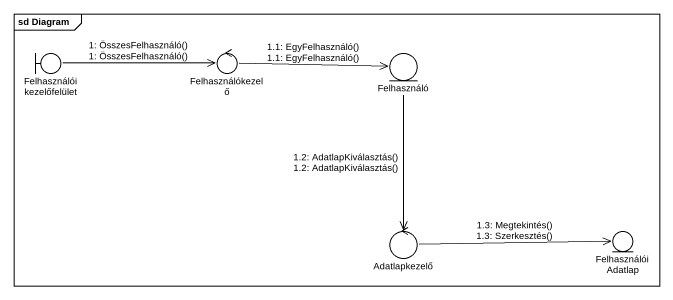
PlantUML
@startuml
mainframe sd Diagram
boundary "Felhasználói kezelőfelület" as Felhasználói_kezelőfelület
control Felhasználókezelő
entity Felhasználó
control Adatlapkezelő
entity FelhasználóiAdatlap
Felhasználói_kezelőfelület -right-> Felhasználókezelő : 1: ÖsszesFelhasználó()\n1: ÖsszesFelhasználó()
Felhasználókezelő -right-> Felhasználó : 1.1: EgyFelhasználó()\n1.1: EgyFelhasználó()
Felhasználó --> Adatlapkezelő : 1.2: AdatlapKiválasztás()\n1.2: AdatlapKiválasztás()
Adatlapkezelő -right-> FelhasználóiAdatlap : 1.3: Megtekintés()\n1.3: Szerkesztés()
@enduml
